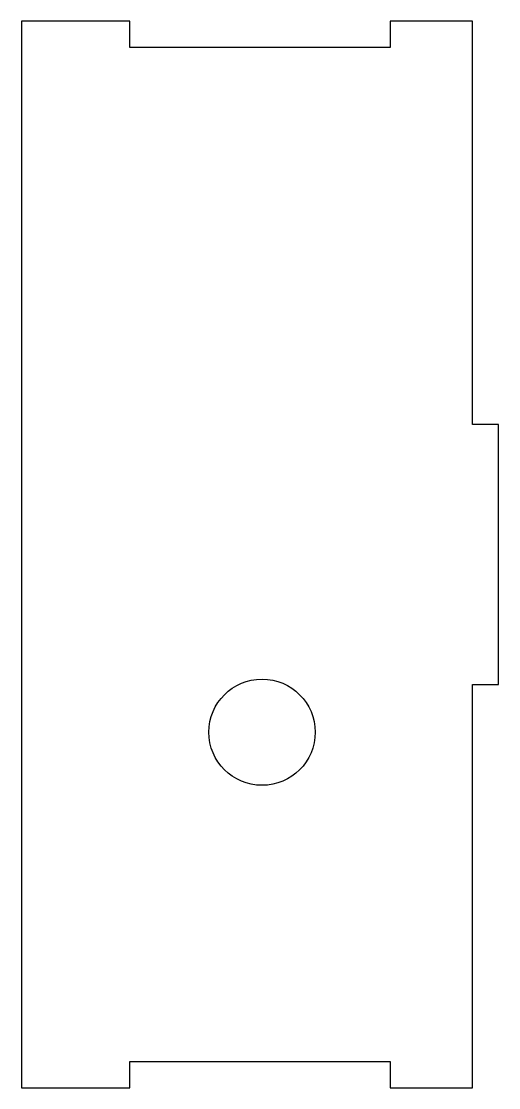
# Model space of a CAD drawing. Header units: millimetres. Extents: x -110 to 0, y 0 to 246.
import ezdxf

# ---------------------------------------------------------------- set-up
doc = ezdxf.new("R2010")
doc.units = ezdxf.units.MM

msp = doc.modelspace()

# ---------------------------------------------------------------- linework, layer by layer
msp.add_lwpolyline([(-85, 240), (-85, 246), (-110, 246), (-110, 0), (-85, 0), (-85, 6), (-25, 6), (-25, 0), (-6, 0), (-6, 93), (0, 93), (0, 153), (-6, 153), (-6, 246), (-25, 246), (-25, 240)], close=True)
msp.add_circle((-54.53, 82), 12.25)

doc.saveas('drawing.dxf')
